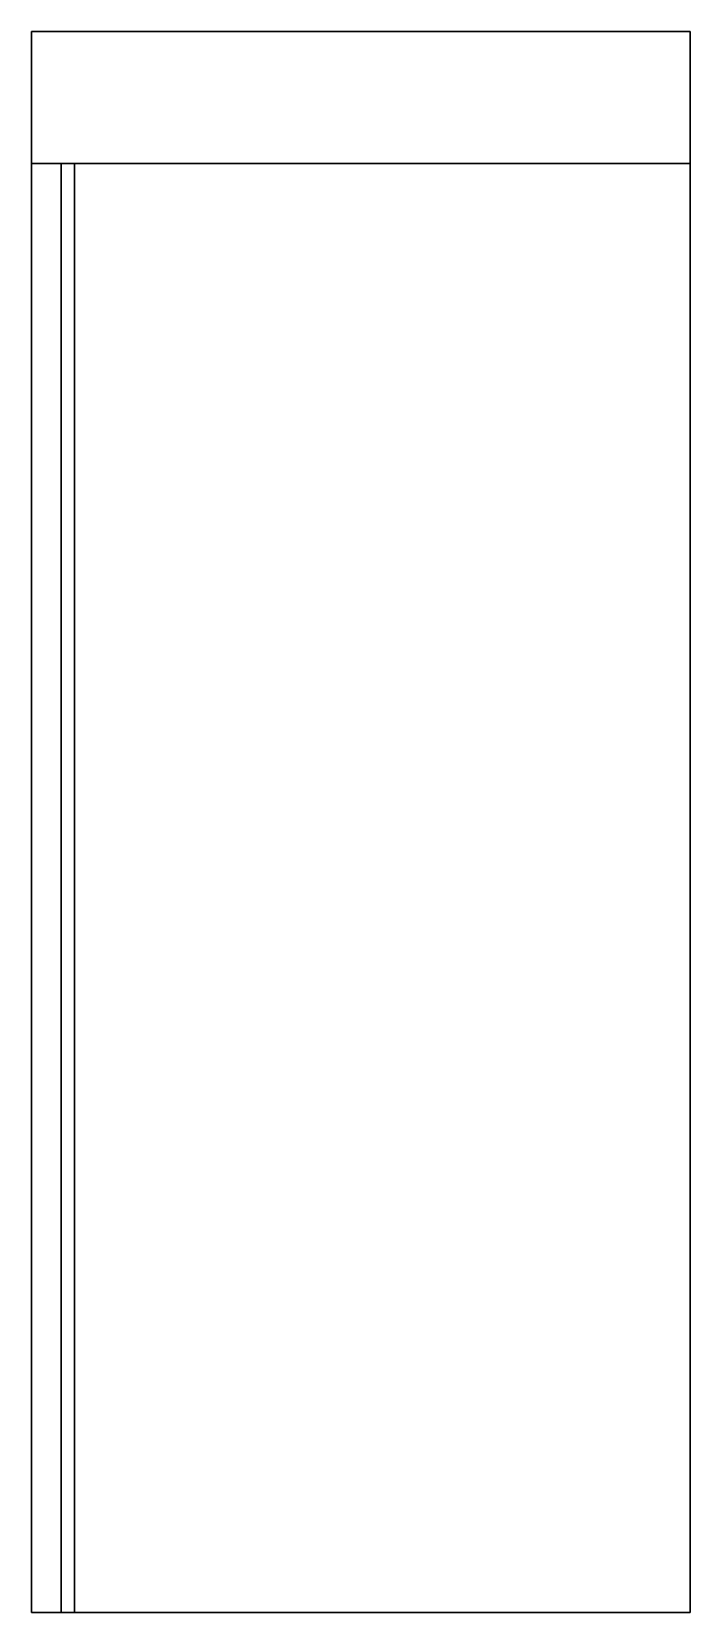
# Model space of a CAD drawing. Header units: millimetres. Extents: x 319 to 819, y 15 to 1215.
import ezdxf

# ---------------------------------------------------------------- set-up
doc = ezdxf.new("R2010")
doc.units = ezdxf.units.MM
doc.layers.add('Layer01', color=1, linetype='Continuous')

msp = doc.modelspace()

# ---------------------------------------------------------------- linework, layer by layer
for p, q in [((318.6, 15.3), (318.6, 1215.3)), ((318.6, 1215.3), (818.6, 1215.3)), ((318.6, 1215.3), (318.6, 1215.3, 18)), ((318.6, 1115.3, 18), (318.6, 1215.3, 18)), ((318.6, 1215.3, 18), (818.6, 1215.3, 18)), ((818.6, 1215.3), (818.6, 15.3)), ((818.6, 1215.3), (818.6, 1215.3, 18)), ((818.6, 1215.3, 18), (818.6, 15.3, 18)), ((351.1, 1115.3, 5), (318.6, 1115.3, 5)), ((318.6, 1115.3, 5), (318.6, 1115.3, 18)), ((341.1, 1115.3, 18), (318.6, 1115.3, 18)), ((318.6, 1115.3, 5), (318.6, 15.3, 5)), ((341.1, 15.3, 18), (341.1, 1115.3, 18)), ((341.1, 1115.3, 18), (341.1, 1115.3, 18)), ((341.1, 1115.3, 18), (341.1, 15.3, 18)), ((351.1, 1115.3, 5), (341.1, 1115.3, 18)), ((351.1, 15.3, 5), (351.1, 1115.3, 5)), ((818.6, 15.3), (318.6, 15.3)), ((318.6, 15.3), (318.6, 15.3, 5)), ((318.6, 15.3, 5), (351.1, 15.3, 5)), ((818.6, 15.3, 18), (341.1, 15.3, 18)), ((341.1, 15.3, 18), (341.1, 15.3, 18)), ((341.1, 15.3, 18), (351.1, 15.3, 18)), ((351.1, 15.3, 5), (341.1, 15.3, 18)), ((818.6, 15.3), (818.6, 15.3, 18))]:
    msp.add_line(p, q)
at = {"layer": 'Layer01'}
for points in [[(318.6, 1115.3, 18), (318.6, 1215.3, 18), (818.6, 1215.3, 18), (818.6, 1115.3, 18)], [(318.6, 1215.3), (318.6, 1215.3, 18), (318.6, 1115.3, 18), (318.6, 1115.3)], [(318.6, 15.3), (818.6, 15.3), (818.6, 1215.3), (318.6, 1215.3)], [(818.6, 1215.3), (818.6, 1215.3, 18), (318.6, 1215.3, 18), (318.6, 1215.3)], [(818.6, 15.3), (818.6, 15.3, 18), (818.6, 1215.3, 18), (818.6, 1215.3)], [(318.6, 1115.3), (318.6, 1115.3, 5), (318.6, 15.3, 5), (318.6, 15.3)], [(318.6, 1115.3, 5), (351.1, 1115.3, 5), (351.2, 15.3, 5), (318.6, 15.3, 5)], [(318.6, 1115.3), (318.6, 1115.3, 5), (318.6, 15.3, 5), (318.6, 15.3)], [(318.6, 1115.3, 5), (318.6, 1115.3, 18), (341.1, 1115.3, 18), (351.1, 1115.3, 5)], [(341.1, 15.3, 18), (341.1, 1115.3, 18), (818.6, 1115.3, 18), (818.6, 15.3, 18)], [(351.1, 1115.3, 5), (341.1, 1115.3, 18), (341.1, 15.3, 18), (351.1, 15.3, 5)], [(318.6, 15.3), (318.6, 15.3, 5), (351.1, 15.3, 5), (351.1, 15.3)], [(318.6, 15.3), (318.6, 15.3, 5), (351.2, 15.3, 5), (351.2, 15.3)], [(351.1, 15.3, 5), (341.1, 15.3, 18), (818.6, 15.3, 18), (818.6, 15.3)], [(351.1, 15.3), (351.2, 15.3, 5), (818.6, 15.3), (351.1, 15.3)]]:
    msp.add_3dface(points, dxfattribs=at)

doc.saveas('drawing.dxf')
